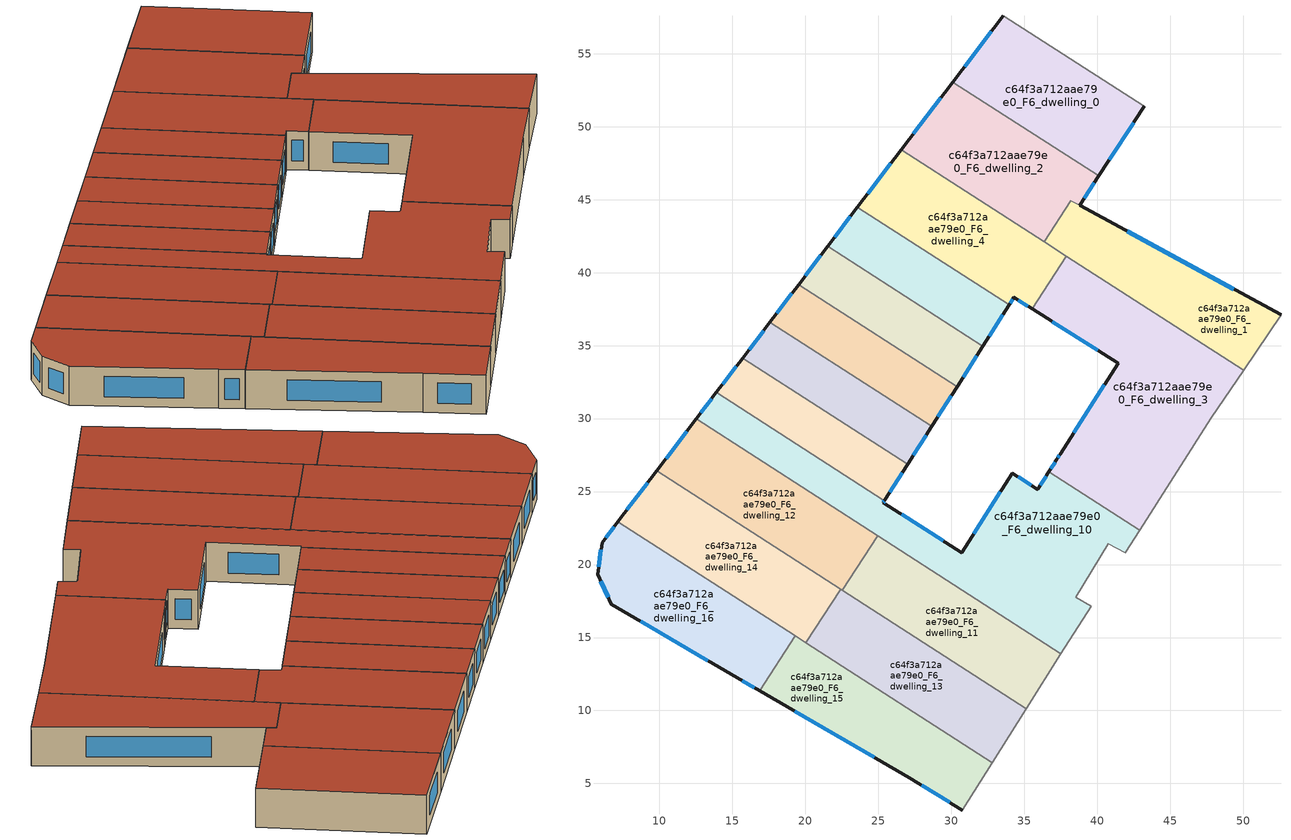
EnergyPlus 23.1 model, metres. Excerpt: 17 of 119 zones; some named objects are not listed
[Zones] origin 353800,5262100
c64f3a712aae79e0_F6_dwelling_0
 floor to c64f3a712aae79e0_F5_dwelling_0 (EU_floor_Construction): 43.23,51.41 40.11,46.62 30.12,53.06 33.57,57.59 z18
 wall outside (EU_wall_Construction): 33.57,57.59 30.12,53.06 / 40.11,46.62 43.23,51.41 z18:21
 wall to c64f3a712aae79e0_F6_dwelling_2 (EU_wall_Construction): 30.12,53.06 40.11,46.62 z18:21
 wall adiabatic (EU_wall_Construction): 43.23,51.41 33.57,57.59 z18:21
 window (EU_Window_Construction): 32.76,56.52 30.93,54.12 / 40.84,47.75 42.5,50.28 z18.7:20.3
 roof outside (EU_roof_Construction): 40.11,46.62 43.23,51.41 33.57,57.59 30.12,53.06 z21
c64f3a712aae79e0_F6_dwelling_1
 floor to c64f3a712aae79e0_F5_dwelling_1 (EU_floor_Construction): 52.6,37.12 50.03,33.32 36.37,42.11 38.2,44.94 38.81,44.61 z18
 wall outside (EU_wall_Construction): 52.6,37.12 38.81,44.61 z18:21
 wall adiabatic (EU_wall_Construction): 50.03,33.32 52.6,37.12 z18:21
 wall to c64f3a712aae79e0_F6_dwelling_3 (EU_wall_Construction): 37.89,41.13 50.03,33.32 z18:21
 wall to c64f3a712aae79e0_F6_dwelling_2 (EU_wall_Construction): 38.81,44.61 38.2,44.94 36.37,42.11 z18:21
 wall to c64f3a712aae79e0_F6_dwelling_4 (EU_wall_Construction): 36.37,42.11 37.89,41.13 z18:21
 window (EU_Window_Construction): 49.36,38.88 42.05,42.85 z18.7:20.3
 roof outside (EU_roof_Construction): 50.03,33.32 52.6,37.12 38.81,44.61 38.2,44.94 36.37,42.11 z21
c64f3a712aae79e0_F6_dwelling_10
 floor to c64f3a712aae79e0_F5_dwelling_10 (EU_floor_Construction): 36.69,26.34 42.91,22.34 41.93,20.82 40.77,21.42 38.55,17.75 39.58,17.15 37.52,13.89 12.53,29.97 13.91,31.79 25.43,24.38 25.34,24.24 30.73,20.82 34.18,26.26 35.9,25.16 35.92,25.15 z18
 wall outside (EU_wall_Construction): 13.91,31.79 12.53,29.97 / 36.69,26.34 35.92,25.15 35.9,25.16 34.18,26.26 30.73,20.82 25.34,24.24 25.43,24.38 z18:21
 wall adiabatic (EU_wall_Construction): 37.52,13.89 39.58,17.15 38.55,17.75 40.77,21.42 41.93,20.82 42.91,22.34 z18:21
 wall to c64f3a712aae79e0_F6_dwelling_9 (EU_wall_Construction): 25.43,24.38 13.91,31.79 z18:21
 wall to c64f3a712aae79e0_F6_dwelling_3 (EU_wall_Construction): 42.91,22.34 36.69,26.34 z18:21
 wall to c64f3a712aae79e0_F6_dwelling_11 (EU_wall_Construction): 24.96,21.97 37.52,13.89 z18:21
 wall to c64f3a712aae79e0_F6_dwelling_12 (EU_wall_Construction): 12.53,29.97 24.96,21.97 z18:21
 window (EU_Window_Construction): 13.59,31.36 12.85,30.4 / 25.36,24.27 25.41,24.34 / 29.46,21.62 26.61,23.44 / 33.37,24.98 31.54,22.09 / 35.49,25.42 34.58,26 / 36.51,26.06 36.1,25.43 z18.7:20.3
 roof outside (EU_roof_Construction): 39.58,17.15 38.55,17.75 40.77,21.42 41.93,20.82 42.91,22.34 36.69,26.34 35.92,25.15 35.9,25.16 34.18,26.26 30.73,20.82 25.34,24.24 25.43,24.38 13.91,31.79 12.53,29.97 37.52,13.89 z21
c64f3a712aae79e0_F6_dwelling_11
 floor to c64f3a712aae79e0_F5_dwelling_11 (EU_floor_Construction): 37.52,13.89 35.15,10.13 22.55,18.24 24.96,21.97 z18
 wall adiabatic (EU_wall_Construction): 35.15,10.13 37.52,13.89 z18:21
 wall to c64f3a712aae79e0_F6_dwelling_12 (EU_wall_Construction): 24.96,21.97 22.55,18.24 z18:21
 wall to c64f3a712aae79e0_F6_dwelling_13 (EU_wall_Construction): 22.55,18.24 35.15,10.13 z18:21
 roof outside (EU_roof_Construction): 35.15,10.13 37.52,13.89 24.96,21.97 22.55,18.24 z21
c64f3a712aae79e0_F6_dwelling_12
 floor to c64f3a712aae79e0_F5_dwelling_12 (EU_floor_Construction): 24.96,21.97 22.55,18.24 9.83,26.43 12.53,29.97 z18
 wall outside (EU_wall_Construction): 12.53,29.97 9.83,26.43 z18:21
 wall to c64f3a712aae79e0_F6_dwelling_14 (EU_wall_Construction): 9.83,26.43 22.42,18.32 z18:21
 wall to c64f3a712aae79e0_F6_dwelling_13 (EU_wall_Construction): 22.42,18.32 22.55,18.24 z18:21
 window (EU_Window_Construction): 11.89,29.14 10.46,27.26 z18.7:20.3
 roof outside (EU_roof_Construction): 22.55,18.24 24.96,21.97 12.53,29.97 9.83,26.43 z21
c64f3a712aae79e0_F6_dwelling_13
 floor to c64f3a712aae79e0_F5_dwelling_13 (EU_floor_Construction): 35.15,10.13 32.8,6.42 20.05,14.64 22.42,18.32 z18
 wall adiabatic (EU_wall_Construction): 32.8,6.42 35.15,10.13 z18:21
 wall to c64f3a712aae79e0_F6_dwelling_14 (EU_wall_Construction): 22.42,18.32 20.05,14.64 z18:21
 wall to c64f3a712aae79e0_F6_dwelling_15 (EU_wall_Construction): 20.05,14.64 32.8,6.42 z18:21
 roof outside (EU_roof_Construction): 32.8,6.42 35.15,10.13 22.42,18.32 20.05,14.64 z21
c64f3a712aae79e0_F6_dwelling_14
 floor to c64f3a712aae79e0_F5_dwelling_14 (EU_floor_Construction): 22.42,18.32 20.05,14.64 7.16,22.93 9.83,26.43 z18
 wall outside (EU_wall_Construction): 9.83,26.43 7.16,22.93 z18:21
 wall to c64f3a712aae79e0_F6_dwelling_16 (EU_wall_Construction): 7.16,22.93 19.3,15.12 z18:21
 wall to c64f3a712aae79e0_F6_dwelling_15 (EU_wall_Construction): 19.3,15.12 20.05,14.64 z18:21
 window (EU_Window_Construction): 9.2,25.61 7.79,23.75 z18.7:20.3
 roof outside (EU_roof_Construction): 20.05,14.64 22.42,18.32 9.83,26.43 7.16,22.93 z21
c64f3a712aae79e0_F6_dwelling_15
 floor to c64f3a712aae79e0_F5_dwelling_15 (EU_floor_Construction): 32.8,6.42 30.75,3.18 27.12,5.38 16.87,11.34 19.3,15.12 z18
 wall outside (EU_wall_Construction): 16.87,11.34 27.12,5.38 30.75,3.18 z18:21
 wall to c64f3a712aae79e0_F6_dwelling_16 (EU_wall_Construction): 19.3,15.12 16.87,11.34 z18:21
 wall adiabatic (EU_wall_Construction): 30.75,3.18 32.8,6.42 z18:21
 window (EU_Window_Construction): 27.98,4.87 29.9,3.7 / 19.28,9.94 24.72,6.78 z18.7:20.3
 roof outside (EU_roof_Construction): 30.75,3.18 32.8,6.42 19.3,15.12 16.87,11.34 27.12,5.38 z21
c64f3a712aae79e0_F6_dwelling_16
 floor to c64f3a712aae79e0_F5_dwelling_16 (EU_floor_Construction): 19.3,15.12 16.87,11.34 15.33,12.24 6.73,17.29 5.77,19.33 6.08,21.51 7.16,22.93 z18
 wall outside (EU_wall_Construction): 7.16,22.93 6.08,21.51 5.77,19.33 6.73,17.29 15.33,12.24 16.87,11.34 z18:21
 window (EU_Window_Construction): 15.69,12.03 16.51,11.55 / 8.75,16.1 13.31,13.43 / 5.99,18.85 6.5,17.77 / 6.01,21 5.84,19.84 / 6.91,22.6 6.33,21.84 z18.7:20.3
 roof outside (EU_roof_Construction): 16.87,11.34 19.3,15.12 7.16,22.93 6.08,21.51 5.77,19.33 6.73,17.29 15.33,12.24 z21
c64f3a712aae79e0_F6_dwelling_2
 floor to c64f3a712aae79e0_F5_dwelling_2 (EU_floor_Construction): 40.11,46.62 38.81,44.61 38.2,44.94 36.37,42.11 26.58,48.41 30.12,53.06 z18
 wall outside (EU_wall_Construction): 30.12,53.06 26.58,48.41 / 38.81,44.61 40.11,46.62 z18:21
 wall to c64f3a712aae79e0_F6_dwelling_4 (EU_wall_Construction): 26.58,48.41 36.37,42.11 z18:21
 window (EU_Window_Construction): 29.29,51.97 27.41,49.5 / 39.11,45.08 39.81,46.15 z18.7:20.3
 roof outside (EU_roof_Construction): 38.81,44.61 40.11,46.62 30.12,53.06 26.58,48.41 36.37,42.11 38.2,44.94 z21
c64f3a712aae79e0_F6_dwelling_3
 floor to c64f3a712aae79e0_F5_dwelling_3 (EU_floor_Construction): 50.03,33.32 47.83,30.06 42.91,22.34 36.69,26.34 37.25,27.23 37.47,27.57 41.44,33.79 35.56,37.51 37.89,41.13 z18
 wall outside (EU_wall_Construction): 35.56,37.51 41.44,33.79 37.47,27.57 37.25,27.23 36.69,26.34 z18:21
 wall to c64f3a712aae79e0_F6_dwelling_4 (EU_wall_Construction): 37.89,41.13 35.56,37.51 z18:21
 wall adiabatic (EU_wall_Construction): 42.91,22.34 47.83,30.06 50.03,33.32 z18:21
 window (EU_Window_Construction): 37.42,27.49 37.3,27.31 / 40.5,32.33 38.4,29.03 / 36.94,36.64 40.06,34.67 / 37.12,27.02 36.82,26.55 z18.7:20.3
 roof outside (EU_roof_Construction): 42.91,22.34 47.83,30.06 50.03,33.32 37.89,41.13 35.56,37.51 41.44,33.79 37.47,27.57 37.25,27.23 36.69,26.34 z21
c64f3a712aae79e0_F6_dwelling_4
 floor to c64f3a712aae79e0_F5_dwelling_4 (EU_floor_Construction): 37.89,41.13 35.56,37.51 34.3,38.31 33.97,37.79 23.58,44.47 26.58,48.41 z18
 wall outside (EU_wall_Construction): 26.58,48.41 23.58,44.47 / 33.97,37.79 34.3,38.31 35.56,37.51 z18:21
 wall to c64f3a712aae79e0_F6_dwelling_5 (EU_wall_Construction): 23.58,44.47 33.97,37.79 z18:21
 window (EU_Window_Construction): 25.87,47.49 24.28,45.4 / 34.59,38.12 35.26,37.7 / 34.05,37.91 34.22,38.19 z18.7:20.3
 roof outside (EU_roof_Construction): 35.56,37.51 37.89,41.13 26.58,48.41 23.58,44.47 33.97,37.79 34.3,38.31 z21
c64f3a712aae79e0_F6_dwelling_5
 floor to c64f3a712aae79e0_F5_dwelling_5 (EU_floor_Construction): 33.97,37.79 32.17,34.97 21.54,41.81 23.58,44.47 z18
 wall outside (EU_wall_Construction): 23.58,44.47 21.54,41.81 / 32.17,34.97 33.97,37.79 z18:21
 wall to c64f3a712aae79e0_F6_dwelling_6 (EU_wall_Construction): 21.54,41.81 32.17,34.97 z18:21
 window (EU_Window_Construction): 23.1,43.85 22.02,42.43 / 32.59,35.63 33.55,37.12 z18.7:20.3
 roof outside (EU_roof_Construction): 32.17,34.97 33.97,37.79 23.58,44.47 21.54,41.81 z21
c64f3a712aae79e0_F6_dwelling_6
 floor to c64f3a712aae79e0_F5_dwelling_6 (EU_floor_Construction): 32.17,34.97 30.4,32.19 19.54,39.18 21.54,41.81 z18
 wall outside (EU_wall_Construction): 21.54,41.81 19.54,39.18 / 30.4,32.19 32.17,34.97 z18:21
 wall to c64f3a712aae79e0_F6_dwelling_7 (EU_wall_Construction): 19.54,39.18 30.4,32.19 z18:21
 window (EU_Window_Construction): 21.07,41.19 20.01,39.8 / 30.82,32.84 31.76,34.31 z18.7:20.3
 roof outside (EU_roof_Construction): 30.4,32.19 32.17,34.97 21.54,41.81 19.54,39.18 z21
c64f3a712aae79e0_F6_dwelling_7
 floor to c64f3a712aae79e0_F5_dwelling_7 (EU_floor_Construction): 30.4,32.19 28.67,29.47 17.58,36.61 19.54,39.18 z18
 wall outside (EU_wall_Construction): 19.54,39.18 17.58,36.61 / 28.67,29.47 30.4,32.19 z18:21
 wall to c64f3a712aae79e0_F6_dwelling_8 (EU_wall_Construction): 17.58,36.61 28.67,29.47 z18:21
 window (EU_Window_Construction): 19.08,38.58 18.04,37.21 / 29.08,30.11 30,31.55 z18.7:20.3
 roof outside (EU_roof_Construction): 28.67,29.47 30.4,32.19 19.54,39.18 17.58,36.61 z21
c64f3a712aae79e0_F6_dwelling_8
 floor to c64f3a712aae79e0_F5_dwelling_8 (EU_floor_Construction): 28.67,29.47 27.02,26.87 15.71,34.15 17.58,36.61 z18
 wall outside (EU_wall_Construction): 17.58,36.61 15.71,34.15 / 27.02,26.87 28.67,29.47 z18:21
 wall to c64f3a712aae79e0_F6_dwelling_9 (EU_wall_Construction): 15.71,34.15 27.02,26.87 z18:21
 window (EU_Window_Construction): 17.14,36.03 16.15,34.73 / 27.41,27.48 28.28,28.86 z18.7:20.3
 roof outside (EU_roof_Construction): 27.02,26.87 28.67,29.47 17.58,36.61 15.71,34.15 z21
c64f3a712aae79e0_F6_dwelling_9
 floor to c64f3a712aae79e0_F5_dwelling_9 (EU_floor_Construction): 27.02,26.87 25.43,24.38 13.91,31.79 15.71,34.15 z18
 wall outside (EU_wall_Construction): 15.71,34.15 13.91,31.79 / 25.43,24.38 27.02,26.87 z18:21
 window (EU_Window_Construction): 15.29,33.6 14.33,32.34 / 25.8,24.96 26.64,26.29 z18.7:20.3
 roof outside (EU_roof_Construction): 25.43,24.38 27.02,26.87 15.71,34.15 13.91,31.79 z21
[Building]
EU S2 Campaign: North Axis=0; Terrain=City; Solar Distribution=FullExterior
[Site:Location]
Budapest.Ferenc.Liszt.Intl.AP: Latitude=47.437; Longitude=19.256; Time Zone=1; Elevation=185
[SizingPeriod:WeatherFileDays]
AnnualSizingPeriod: Begin Month=1; Begin Day of Month=1; End Month=12; End Day of Month=31; Day of Week for Start Day=Monday; Use Weather File Daylight Saving Period=No; Use Weather File Rain and Snow Indicators=No
[MATERIAL]
EU_InternalMass_Material: Roughness=MediumRough; Thickness=0.1; Conductivity=1; Density=1800; Specific Heat=900; Thermal Absorptance=0.9; Solar Absorptance=0.7; Visible Absorptance=0.7
[MATERIAL:NOMASS] Roughness=MediumRough; Thermal Absorptance=0.9; Solar Absorptance=0.7; Visible Absorptance=0.7
Name | Thermal Resistance
EU_wall_NoMass | 0.832559
EU_roof_NoMass | 1.39638
EU_floor_NoMass | 0.872794
[WINDOWMATERIAL:SIMPLEGLAZINGSYSTEM]
EU_Window_SimpleGlazing: UFactor=2.79869; Solar Heat Gain Coefficient=0.75; Visible Transmittance=0.75
[CONSTRUCTION]
EU_wall_Construction: EU_wall_NoMass
EU_roof_Construction: EU_roof_NoMass
EU_floor_Construction: EU_floor_NoMass
EU_Window_Construction: EU_Window_SimpleGlazing
EU_InternalMass_Construction: EU_InternalMass_Material
[ZONE] Type=1; Multiplier=1; Ceiling Height=autocalculate; Floor Area=autocalculate; Part of Total Floor Area=Yes
Name | Volume
c64f3a712aae79e0_F6_dwelling_0 | 199.343
c64f3a712aae79e0_F6_dwelling_1 | 194.255
c64f3a712aae79e0_F6_dwelling_10 | 393.995
c64f3a712aae79e0_F6_dwelling_11 | 199.332
c64f3a712aae79e0_F6_dwelling_12 | 199.319
c64f3a712aae79e0_F6_dwelling_13 | 199.342
c64f3a712aae79e0_F6_dwelling_14 | 199.357
c64f3a712aae79e0_F6_dwelling_15 | 199.366
c64f3a712aae79e0_F6_dwelling_16 | 199.352
c64f3a712aae79e0_F6_dwelling_2 | 204.404
c64f3a712aae79e0_F6_dwelling_3 | 380.146
c64f3a712aae79e0_F6_dwelling_4 | 199.378
c64f3a712aae79e0_F6_dwelling_5 | 125.259
c64f3a712aae79e0_F6_dwelling_6 | 126.239
c64f3a712aae79e0_F6_dwelling_7 | 126.145
c64f3a712aae79e0_F6_dwelling_8 | 123.091
c64f3a712aae79e0_F6_dwelling_9 | 120.557
[INTERNALMASS] Construction=EU_InternalMass_Construction
Name | Zone or ZoneList | Surface Area
c64f3a712aae79e0_F6_dwelling_0_EU_InternalMass | c64f3a712aae79e0_F6_dwelling_0 | 66.4478
c64f3a712aae79e0_F6_dwelling_1_EU_InternalMass | c64f3a712aae79e0_F6_dwelling_1 | 64.7526
c64f3a712aae79e0_F6_dwelling_2_EU_InternalMass | c64f3a712aae79e0_F6_dwelling_2 | 68.1368
c64f3a712aae79e0_F6_dwelling_3_EU_InternalMass | c64f3a712aae79e0_F6_dwelling_3 | 126.72
c64f3a712aae79e0_F6_dwelling_4_EU_InternalMass | c64f3a712aae79e0_F6_dwelling_4 | 66.4592
c64f3a712aae79e0_F6_dwelling_5_EU_InternalMass | c64f3a712aae79e0_F6_dwelling_5 | 41.7529
c64f3a712aae79e0_F6_dwelling_6_EU_InternalMass | c64f3a712aae79e0_F6_dwelling_6 | 42.0798
c64f3a712aae79e0_F6_dwelling_7_EU_InternalMass | c64f3a712aae79e0_F6_dwelling_7 | 42.0483
c64f3a712aae79e0_F6_dwelling_8_EU_InternalMass | c64f3a712aae79e0_F6_dwelling_8 | 41.0304
c64f3a712aae79e0_F6_dwelling_9_EU_InternalMass | c64f3a712aae79e0_F6_dwelling_9 | 40.1858
c64f3a712aae79e0_F6_dwelling_10_EU_InternalMass | c64f3a712aae79e0_F6_dwelling_10 | 131.334
c64f3a712aae79e0_F6_dwelling_11_EU_InternalMass | c64f3a712aae79e0_F6_dwelling_11 | 66.4449
c64f3a712aae79e0_F6_dwelling_12_EU_InternalMass | c64f3a712aae79e0_F6_dwelling_12 | 66.4389
c64f3a712aae79e0_F6_dwelling_13_EU_InternalMass | c64f3a712aae79e0_F6_dwelling_13 | 66.4485
c64f3a712aae79e0_F6_dwelling_14_EU_InternalMass | c64f3a712aae79e0_F6_dwelling_14 | 66.4522
c64f3a712aae79e0_F6_dwelling_15_EU_InternalMass | c64f3a712aae79e0_F6_dwelling_15 | 66.455
c64f3a712aae79e0_F6_dwelling_16_EU_InternalMass | c64f3a712aae79e0_F6_dwelling_16 | 66.4503
[OTHEREQUIPMENT] Fuel Type=Electricity; Design Level Calculation Method=Watts/Area; Power per Zone Floor Area=1; Fraction Latent=0; Fraction Radiant=0; Fraction Lost=0; Carbon Dioxide Generation Rate=0; EndUse Subcategory=EU_Step8_InternalGains
Name | Zone or ZoneList or Space or SpaceList | Schedule
EU_Step8_InternalGain_c64f3a712aae79e0_F6_dwelling_0_f000 | c64f3a712aae79e0_F6_dwelling_0 | EU_Step8_GainSchedule_c64f3a712aae79e0_F6_dwelling_0_f000
EU_Step8_InternalGain_c64f3a712aae79e0_F6_dwelling_1_f000 | c64f3a712aae79e0_F6_dwelling_1 | EU_Step8_GainSchedule_c64f3a712aae79e0_F6_dwelling_1_f000
EU_Step8_InternalGain_c64f3a712aae79e0_F6_dwelling_2_f000 | c64f3a712aae79e0_F6_dwelling_2 | EU_Step8_GainSchedule_c64f3a712aae79e0_F6_dwelling_2_f000
EU_Step8_InternalGain_c64f3a712aae79e0_F6_dwelling_3_f000 | c64f3a712aae79e0_F6_dwelling_3 | EU_Step8_GainSchedule_c64f3a712aae79e0_F6_dwelling_3_f000
EU_Step8_InternalGain_c64f3a712aae79e0_F6_dwelling_4_f000 | c64f3a712aae79e0_F6_dwelling_4 | EU_Step8_GainSchedule_c64f3a712aae79e0_F6_dwelling_4_f000
EU_Step8_InternalGain_c64f3a712aae79e0_F6_dwelling_5_f000 | c64f3a712aae79e0_F6_dwelling_5 | EU_Step8_GainSchedule_c64f3a712aae79e0_F6_dwelling_5_f000
EU_Step8_InternalGain_c64f3a712aae79e0_F6_dwelling_6_f000 | c64f3a712aae79e0_F6_dwelling_6 | EU_Step8_GainSchedule_c64f3a712aae79e0_F6_dwelling_6_f000
EU_Step8_InternalGain_c64f3a712aae79e0_F6_dwelling_7_f000 | c64f3a712aae79e0_F6_dwelling_7 | EU_Step8_GainSchedule_c64f3a712aae79e0_F6_dwelling_7_f000
EU_Step8_InternalGain_c64f3a712aae79e0_F6_dwelling_8_f000 | c64f3a712aae79e0_F6_dwelling_8 | EU_Step8_GainSchedule_c64f3a712aae79e0_F6_dwelling_8_f000
EU_Step8_InternalGain_c64f3a712aae79e0_F6_dwelling_9_f000 | c64f3a712aae79e0_F6_dwelling_9 | EU_Step8_GainSchedule_c64f3a712aae79e0_F6_dwelling_9_f000
EU_Step8_InternalGain_c64f3a712aae79e0_F6_dwelling_10_f000 | c64f3a712aae79e0_F6_dwelling_10 | EU_Step8_GainSchedule_c64f3a712aae79e0_F6_dwelling_10_f000
EU_Step8_InternalGain_c64f3a712aae79e0_F6_dwelling_11_f000 | c64f3a712aae79e0_F6_dwelling_11 | EU_Step8_GainSchedule_c64f3a712aae79e0_F6_dwelling_11_f000
EU_Step8_InternalGain_c64f3a712aae79e0_F6_dwelling_12_f000 | c64f3a712aae79e0_F6_dwelling_12 | EU_Step8_GainSchedule_c64f3a712aae79e0_F6_dwelling_12_f000
EU_Step8_InternalGain_c64f3a712aae79e0_F6_dwelling_13_f000 | c64f3a712aae79e0_F6_dwelling_13 | EU_Step8_GainSchedule_c64f3a712aae79e0_F6_dwelling_13_f000
EU_Step8_InternalGain_c64f3a712aae79e0_F6_dwelling_14_f000 | c64f3a712aae79e0_F6_dwelling_14 | EU_Step8_GainSchedule_c64f3a712aae79e0_F6_dwelling_14_f000
EU_Step8_InternalGain_c64f3a712aae79e0_F6_dwelling_15_f000 | c64f3a712aae79e0_F6_dwelling_15 | EU_Step8_GainSchedule_c64f3a712aae79e0_F6_dwelling_15_f000
EU_Step8_InternalGain_c64f3a712aae79e0_F6_dwelling_16_f000 | c64f3a712aae79e0_F6_dwelling_16 | EU_Step8_GainSchedule_c64f3a712aae79e0_F6_dwelling_16_f000
[ZONEVENTILATION:DESIGNFLOWRATE] Schedule=EU_AlwaysOn; Design Flow Rate Calculation Method=AirChanges/Hour; Air Changes per Hour=0.475469; Ventilation Type=Natural; Fan Pressure Rise=0; Fan Total Efficiency=1; Constant Term Coefficient=1; Temperature Term Coefficient=0; Velocity Term Coefficient=0; Velocity Squared Term Coefficient=0; Minimum Indoor Temperature=-100; Maximum Indoor Temperature=100; Delta Temperature=-100; Minimum Outdoor Temperature=-100; Maximum Outdoor Temperature=100; Maximum Wind Speed=40
Name | Zone or ZoneList or Space or SpaceList
EU_ConstantAir_c64f3a712aae79e0_F6_dwelling_0 | c64f3a712aae79e0_F6_dwelling_0
EU_ConstantAir_c64f3a712aae79e0_F6_dwelling_1 | c64f3a712aae79e0_F6_dwelling_1
EU_ConstantAir_c64f3a712aae79e0_F6_dwelling_2 | c64f3a712aae79e0_F6_dwelling_2
EU_ConstantAir_c64f3a712aae79e0_F6_dwelling_3 | c64f3a712aae79e0_F6_dwelling_3
EU_ConstantAir_c64f3a712aae79e0_F6_dwelling_4 | c64f3a712aae79e0_F6_dwelling_4
EU_ConstantAir_c64f3a712aae79e0_F6_dwelling_5 | c64f3a712aae79e0_F6_dwelling_5
EU_ConstantAir_c64f3a712aae79e0_F6_dwelling_6 | c64f3a712aae79e0_F6_dwelling_6
EU_ConstantAir_c64f3a712aae79e0_F6_dwelling_7 | c64f3a712aae79e0_F6_dwelling_7
EU_ConstantAir_c64f3a712aae79e0_F6_dwelling_8 | c64f3a712aae79e0_F6_dwelling_8
EU_ConstantAir_c64f3a712aae79e0_F6_dwelling_9 | c64f3a712aae79e0_F6_dwelling_9
EU_ConstantAir_c64f3a712aae79e0_F6_dwelling_10 | c64f3a712aae79e0_F6_dwelling_10
EU_ConstantAir_c64f3a712aae79e0_F6_dwelling_11 | c64f3a712aae79e0_F6_dwelling_11
EU_ConstantAir_c64f3a712aae79e0_F6_dwelling_12 | c64f3a712aae79e0_F6_dwelling_12
EU_ConstantAir_c64f3a712aae79e0_F6_dwelling_13 | c64f3a712aae79e0_F6_dwelling_13
EU_ConstantAir_c64f3a712aae79e0_F6_dwelling_14 | c64f3a712aae79e0_F6_dwelling_14
EU_ConstantAir_c64f3a712aae79e0_F6_dwelling_15 | c64f3a712aae79e0_F6_dwelling_15
EU_ConstantAir_c64f3a712aae79e0_F6_dwelling_16 | c64f3a712aae79e0_F6_dwelling_16
[HVACTEMPLATE:ZONE:IDEALLOADSAIRSYSTEM] System Availability Schedule=EU_AlwaysOn; Maximum Heating Supply Air Temperature=50; Minimum Cooling Supply Air Temperature=13; Maximum Heating Supply Air Humidity Ratio=0.0156; Minimum Cooling Supply Air Humidity Ratio=0.0077; Heating Limit=NoLimit; Cooling Limit=NoLimit; Heating Availability Schedule=EU_AlwaysOn; Cooling Availability Schedule=EU_CoolingOff; Dehumidification Control Type=ConstantSensibleHeatRatio; Cooling Sensible Heat Ratio=0.7; Dehumidification Setpoint=60; Humidification Control Type=None; Humidification Setpoint=30; Outdoor Air Method=None; Outdoor Air Flow Rate per Person=0.00944; Outdoor Air Flow Rate per Zone Floor Area=0; Outdoor Air Flow Rate per Zone=0; Demand Controlled Ventilation Type=None; Outdoor Air Economizer Type=NoEconomizer; Heat Recovery Type=None; Sensible Heat Recovery Effectiveness=0.7; Latent Heat Recovery Effectiveness=0.65
Name | Template Thermostat
c64f3a712aae79e0_F6_dwelling_0 | EU_HeatOnly_c64f3a712aae79e0_F6_dwelling_0
c64f3a712aae79e0_F6_dwelling_1 | EU_HeatOnly_c64f3a712aae79e0_F6_dwelling_1
c64f3a712aae79e0_F6_dwelling_2 | EU_HeatOnly_c64f3a712aae79e0_F6_dwelling_2
c64f3a712aae79e0_F6_dwelling_3 | EU_HeatOnly_c64f3a712aae79e0_F6_dwelling_3
c64f3a712aae79e0_F6_dwelling_4 | EU_HeatOnly_c64f3a712aae79e0_F6_dwelling_4
c64f3a712aae79e0_F6_dwelling_5 | EU_HeatOnly_c64f3a712aae79e0_F6_dwelling_5
c64f3a712aae79e0_F6_dwelling_6 | EU_HeatOnly_c64f3a712aae79e0_F6_dwelling_6
c64f3a712aae79e0_F6_dwelling_7 | EU_HeatOnly_c64f3a712aae79e0_F6_dwelling_7
c64f3a712aae79e0_F6_dwelling_8 | EU_HeatOnly_c64f3a712aae79e0_F6_dwelling_8
c64f3a712aae79e0_F6_dwelling_9 | EU_HeatOnly_c64f3a712aae79e0_F6_dwelling_9
c64f3a712aae79e0_F6_dwelling_10 | EU_HeatOnly_c64f3a712aae79e0_F6_dwelling_10
c64f3a712aae79e0_F6_dwelling_11 | EU_HeatOnly_c64f3a712aae79e0_F6_dwelling_11
c64f3a712aae79e0_F6_dwelling_12 | EU_HeatOnly_c64f3a712aae79e0_F6_dwelling_12
c64f3a712aae79e0_F6_dwelling_13 | EU_HeatOnly_c64f3a712aae79e0_F6_dwelling_13
c64f3a712aae79e0_F6_dwelling_14 | EU_HeatOnly_c64f3a712aae79e0_F6_dwelling_14
c64f3a712aae79e0_F6_dwelling_15 | EU_HeatOnly_c64f3a712aae79e0_F6_dwelling_15
c64f3a712aae79e0_F6_dwelling_16 | EU_HeatOnly_c64f3a712aae79e0_F6_dwelling_16
[SIZING:ZONE] Zone Cooling Design Supply Air Temperature Input Method=SupplyAirTemperature; Zone Cooling Design Supply Air Temperature=13; Zone Heating Design Supply Air Temperature Input Method=SupplyAirTemperature; Zone Heating Design Supply Air Temperature=50; Zone Cooling Design Supply Air Humidity Ratio=0.008; Zone Heating Design Supply Air Humidity Ratio=0.008; Cooling Design Air Flow Method=DesignDay; Cooling Design Air Flow Rate=0; Cooling Minimum Air Flow per Zone Floor Area=0.000762; Cooling Minimum Air Flow=0; Cooling Minimum Air Flow Fraction=0.2; Heating Design Air Flow Method=DesignDay; Heating Design Air Flow Rate=0; Heating Maximum Air Flow per Zone Floor Area=0.002032; Heating Maximum Air Flow=0.141576; Heating Maximum Air Flow Fraction=0.3; Account for Dedicated Outdoor Air System=No; Dedicated Outdoor Air System Control Strategy=NeutralSupplyAir; Dedicated Outdoor Air Low Setpoint Temperature for Design=autosize; Dedicated Outdoor Air High Setpoint Temperature for Design=autosize; Zone Load Sizing Method=Sensible Load Only No Latent Load; Zone Latent Cooling Design Supply Air Humidity Ratio Input Method=HumidityRatioDifference; Zone Cooling Design Supply Air Humidity Ratio Difference=0.005; Zone Latent Heating Design Supply Air Humidity Ratio Input Method=HumidityRatioDifference; Zone Humidification Design Supply Air Humidity Ratio Difference=0.005
c64f3a712aae79e0_F6_dwelling_0; c64f3a712aae79e0_F6_dwelling_1; c64f3a712aae79e0_F6_dwelling_2; c64f3a712aae79e0_F6_dwelling_3; c64f3a712aae79e0_F6_dwelling_4; c64f3a712aae79e0_F6_dwelling_5; c64f3a712aae79e0_F6_dwelling_6; c64f3a712aae79e0_F6_dwelling_7; c64f3a712aae79e0_F6_dwelling_8; c64f3a712aae79e0_F6_dwelling_9; c64f3a712aae79e0_F6_dwelling_10; c64f3a712aae79e0_F6_dwelling_11; c64f3a712aae79e0_F6_dwelling_12; c64f3a712aae79e0_F6_dwelling_13; c64f3a712aae79e0_F6_dwelling_14; c64f3a712aae79e0_F6_dwelling_15; c64f3a712aae79e0_F6_dwelling_16
[SCHEDULE:CONSTANT]
Name | Hourly Value
EU_AlwaysOn | 1
EU_CoolingOff | 0
[SCHEDULE:FILE] Column Number=1; Rows to Skip at Top=0; Number of Hours of Data=8760; Column Separator=Comma; Interpolate to Timestep=No; Minutes per Item=60; Adjust Schedule for Daylight Savings=Yes
Name | File
EU_Step8_GainSchedule_c64f3a712aae79e0_F6_dwelling_0_f000 | ../../schedules/c64f3a712aae79e0/c64f3a712aae79e0_F6_dwelling_0_f000_gain.csv
EU_Step8_GainSchedule_c64f3a712aae79e0_F6_dwelling_1_f000 | ../../schedules/c64f3a712aae79e0/c64f3a712aae79e0_F6_dwelling_1_f000_gain.csv
EU_Step8_GainSchedule_c64f3a712aae79e0_F6_dwelling_2_f000 | ../../schedules/c64f3a712aae79e0/c64f3a712aae79e0_F6_dwelling_2_f000_gain.csv
EU_Step8_GainSchedule_c64f3a712aae79e0_F6_dwelling_3_f000 | ../../schedules/c64f3a712aae79e0/c64f3a712aae79e0_F6_dwelling_3_f000_gain.csv
EU_Step8_GainSchedule_c64f3a712aae79e0_F6_dwelling_4_f000 | ../../schedules/c64f3a712aae79e0/c64f3a712aae79e0_F6_dwelling_4_f000_gain.csv
EU_Step8_GainSchedule_c64f3a712aae79e0_F6_dwelling_5_f000 | ../../schedules/c64f3a712aae79e0/c64f3a712aae79e0_F6_dwelling_5_f000_gain.csv
EU_Step8_GainSchedule_c64f3a712aae79e0_F6_dwelling_6_f000 | ../../schedules/c64f3a712aae79e0/c64f3a712aae79e0_F6_dwelling_6_f000_gain.csv
EU_Step8_GainSchedule_c64f3a712aae79e0_F6_dwelling_7_f000 | ../../schedules/c64f3a712aae79e0/c64f3a712aae79e0_F6_dwelling_7_f000_gain.csv
EU_Step8_GainSchedule_c64f3a712aae79e0_F6_dwelling_8_f000 | ../../schedules/c64f3a712aae79e0/c64f3a712aae79e0_F6_dwelling_8_f000_gain.csv
EU_Step8_GainSchedule_c64f3a712aae79e0_F6_dwelling_9_f000 | ../../schedules/c64f3a712aae79e0/c64f3a712aae79e0_F6_dwelling_9_f000_gain.csv
EU_Step8_GainSchedule_c64f3a712aae79e0_F6_dwelling_10_f000 | ../../schedules/c64f3a712aae79e0/c64f3a712aae79e0_F6_dwelling_10_f000_gain.csv
EU_Step8_GainSchedule_c64f3a712aae79e0_F6_dwelling_11_f000 | ../../schedules/c64f3a712aae79e0/c64f3a712aae79e0_F6_dwelling_11_f000_gain.csv
EU_Step8_GainSchedule_c64f3a712aae79e0_F6_dwelling_12_f000 | ../../schedules/c64f3a712aae79e0/c64f3a712aae79e0_F6_dwelling_12_f000_gain.csv
EU_Step8_GainSchedule_c64f3a712aae79e0_F6_dwelling_13_f000 | ../../schedules/c64f3a712aae79e0/c64f3a712aae79e0_F6_dwelling_13_f000_gain.csv
EU_Step8_GainSchedule_c64f3a712aae79e0_F6_dwelling_14_f000 | ../../schedules/c64f3a712aae79e0/c64f3a712aae79e0_F6_dwelling_14_f000_gain.csv
EU_Step8_GainSchedule_c64f3a712aae79e0_F6_dwelling_15_f000 | ../../schedules/c64f3a712aae79e0/c64f3a712aae79e0_F6_dwelling_15_f000_gain.csv
EU_Step8_GainSchedule_c64f3a712aae79e0_F6_dwelling_16_f000 | ../../schedules/c64f3a712aae79e0/c64f3a712aae79e0_F6_dwelling_16_f000_gain.csv
